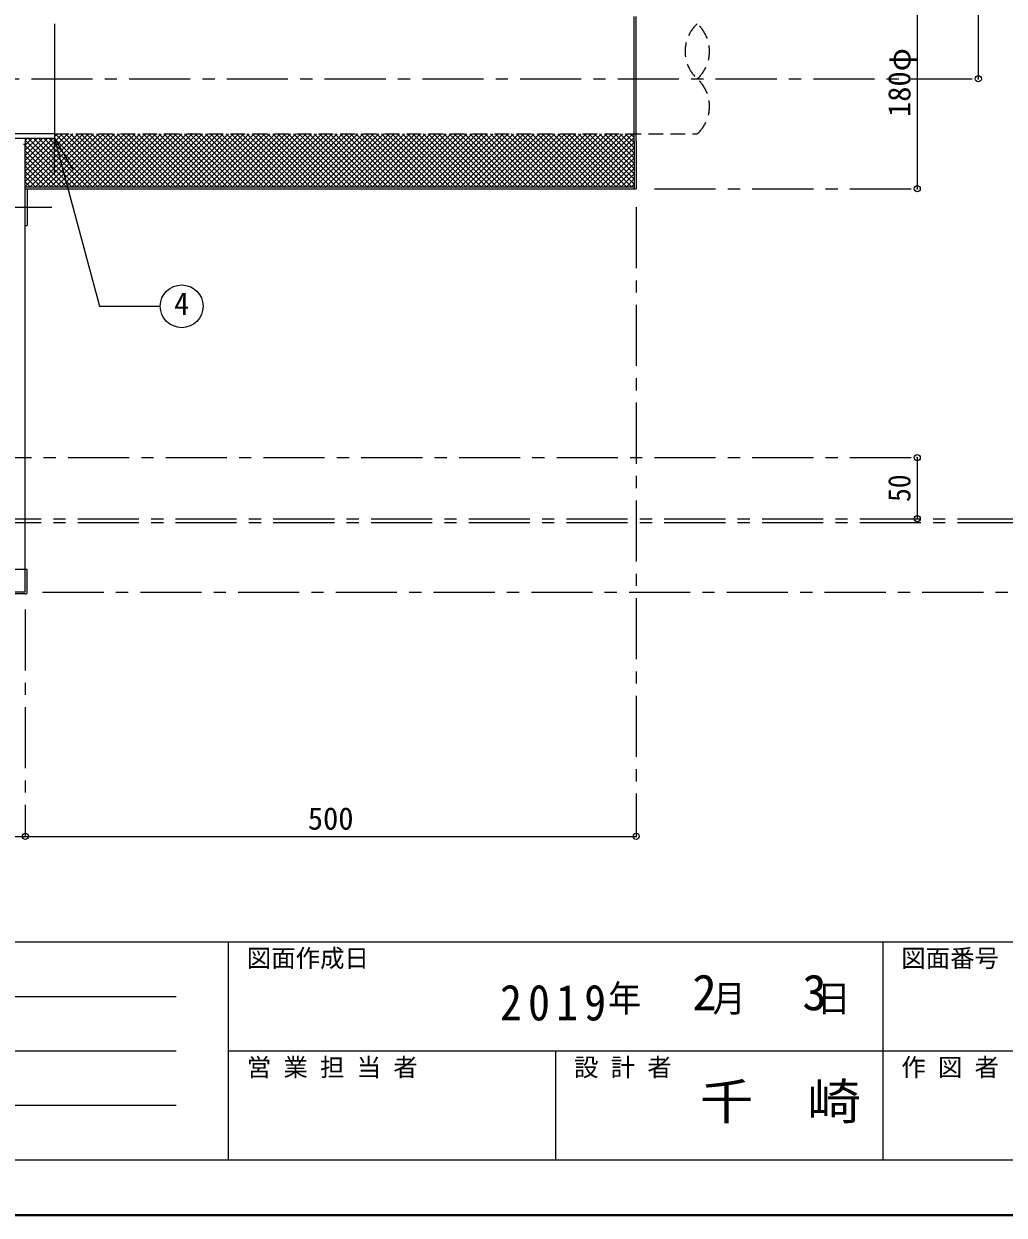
# Model space of a CAD drawing. Units: millimetres at full size, sheet at 1:10; details may follow other scales. Extents: x -2114 to 1936, y -1399 to 1411.
# Drawn here: x -312 to 490, y -1399 to -424 of the extents above; entities that cross this region are included whole.
import ezdxf
from ezdxf.enums import TextEntityAlignment as Align

# ---------------------------------------------------------------- set-up
doc = ezdxf.new("R2010")
doc.units = ezdxf.units.MM
doc.header["$LTSCALE"] = 10
doc.header["$PDMODE"] = 32
doc.header["$PDSIZE"] = 5
doc.linetypes.add('CHAIN1', pattern=[8, 5, -1, 1, -1])
doc.linetypes.add('DASHED1', pattern=[1.8, 1.2, -0.6])
doc.layers.add('0-0_ﾚｲﾔ1', color=4, linetype='Continuous', lineweight=9)
doc.styles.add('ＭＳ ゴシック', font='')
doc.styles.get('ＭＳ ゴシック').set_extended_font_data('MS Gothic')

msp = doc.modelspace()

# ---------------------------------------------------------------- linework, layer by layer
at = {"layer": '0-0_ﾚｲﾔ1'}
for p, q in [((469.08, -78.64), (469.08, -468.64)), ((419.08, -378.64), (419.08, -558.64)), ((-310.92, -544.11), (-280.45, -513.64)), ((-310.92, -548.36), (-276.2, -513.64)), ((-310.92, -552.6), (-271.96, -513.64)), ((-310.92, -556.84), (-267.72, -513.64)), ((-306.87, -557.04), (-263.47, -513.64)), ((-302.63, -557.04), (-259.23, -513.64)), ((-298.39, -557.04), (-254.99, -513.64)), ((-294.15, -557.04), (-250.75, -513.64)), ((-289.9, -557.04), (-246.5, -513.64)), ((-286.92, -515.87), (-284.69, -513.64)), ((-286.56, -513.64), (-243.16, -557.04)), ((-285.66, -557.04), (-242.26, -513.64)), ((-282.32, -513.64), (-238.92, -557.04)), ((-281.42, -557.04), (-238.02, -513.64)), ((-278.08, -513.64), (-234.68, -557.04)), ((-277.18, -557.04), (-233.78, -513.64)), ((-273.83, -513.64), (-230.43, -557.04)), ((-272.93, -557.04), (-229.53, -513.64)), ((-269.59, -513.64), (-226.19, -557.04)), ((-268.69, -557.04), (-225.29, -513.64)), ((-265.35, -513.64), (-221.95, -557.04)), ((-264.45, -557.04), (-221.05, -513.64)), ((-261.1, -513.64), (-217.7, -557.04)), ((-260.21, -557.04), (-216.81, -513.64)), ((-256.86, -513.64), (-213.46, -557.04)), ((-255.96, -557.04), (-212.56, -513.64)), ((-252.62, -513.64), (-209.22, -557.04)), ((-251.72, -557.04), (-208.32, -513.64)), ((-248.38, -513.64), (-204.98, -557.04)), ((-247.48, -557.04), (-204.08, -513.64)), ((-244.13, -513.64), (-200.73, -557.04)), ((-243.24, -557.04), (-199.84, -513.64)), ((-239.89, -513.64), (-196.49, -557.04)), ((-238.99, -557.04), (-195.59, -513.64)), ((-235.65, -513.64), (-192.25, -557.04)), ((-234.75, -557.04), (-191.35, -513.64)), ((-231.41, -513.64), (-188.01, -557.04)), ((-230.51, -557.04), (-187.11, -513.64)), ((-227.16, -513.64), (-183.76, -557.04)), ((-226.26, -557.04), (-182.86, -513.64)), ((-222.92, -513.64), (-179.52, -557.04)), ((-222.02, -557.04), (-178.62, -513.64)), ((-218.68, -513.64), (-175.28, -557.04)), ((-217.78, -557.04), (-174.38, -513.64)), ((-214.44, -513.64), (-171.04, -557.04)), ((-213.54, -557.04), (-170.14, -513.64)), ((-210.19, -513.64), (-166.79, -557.04)), ((-209.29, -557.04), (-165.89, -513.64)), ((-205.95, -513.64), (-162.55, -557.04)), ((-205.05, -557.04), (-161.65, -513.64)), ((-201.71, -513.64), (-158.31, -557.04)), ((-200.81, -557.04), (-157.41, -513.64)), ((-197.47, -513.64), (-154.07, -557.04)), ((-196.57, -557.04), (-153.17, -513.64)), ((-193.22, -513.64), (-149.82, -557.04)), ((-192.32, -557.04), (-148.92, -513.64)), ((-188.98, -513.64), (-145.58, -557.04)), ((-188.08, -557.04), (-144.68, -513.64)), ((-184.74, -513.64), (-141.34, -557.04)), ((-183.84, -557.04), (-140.44, -513.64)), ((-180.49, -513.64), (-137.09, -557.04)), ((-179.6, -557.04), (-136.2, -513.64)), ((-176.25, -513.64), (-132.85, -557.04)), ((-175.35, -557.04), (-131.95, -513.64)), ((-172.01, -513.64), (-128.61, -557.04)), ((-171.11, -557.04), (-127.71, -513.64)), ((-167.77, -513.64), (-124.37, -557.04)), ((-166.87, -557.04), (-123.47, -513.64)), ((-163.52, -513.64), (-120.12, -557.04)), ((-162.63, -557.04), (-119.23, -513.64)), ((-159.28, -513.64), (-115.88, -557.04)), ((-158.38, -557.04), (-114.98, -513.64)), ((-155.04, -513.64), (-111.64, -557.04)), ((-154.14, -557.04), (-110.74, -513.64)), ((-150.8, -513.64), (-107.4, -557.04)), ((-149.9, -557.04), (-106.5, -513.64)), ((-146.55, -513.64), (-103.15, -557.04)), ((-145.65, -557.04), (-102.25, -513.64)), ((-142.31, -513.64), (-98.91, -557.04)), ((-141.41, -557.04), (-98.01, -513.64)), ((-138.07, -513.64), (-94.67, -557.04)), ((-137.17, -557.04), (-93.77, -513.64)), ((-133.83, -513.64), (-90.43, -557.04)), ((-132.93, -557.04), (-89.53, -513.64)), ((-129.58, -513.64), (-86.18, -557.04)), ((-128.68, -557.04), (-85.28, -513.64)), ((-125.34, -513.64), (-81.94, -557.04)), ((-124.44, -557.04), (-81.04, -513.64)), ((-121.1, -513.64), (-77.7, -557.04)), ((-120.2, -557.04), (-76.8, -513.64)), ((-116.86, -513.64), (-73.46, -557.04)), ((-115.96, -557.04), (-72.56, -513.64)), ((-112.61, -513.64), (-69.21, -557.04)), ((-111.71, -557.04), (-68.31, -513.64)), ((-108.37, -513.64), (-64.97, -557.04)), ((-107.47, -557.04), (-64.07, -513.64)), ((-104.13, -513.64), (-60.73, -557.04)), ((-103.23, -557.04), (-59.83, -513.64)), ((-99.88, -513.64), (-56.48, -557.04)), ((-98.99, -557.04), (-55.59, -513.64)), ((-95.64, -513.64), (-52.24, -557.04)), ((-94.74, -557.04), (-51.34, -513.64)), ((-91.4, -513.64), (-48, -557.04)), ((-90.5, -557.04), (-47.1, -513.64)), ((-87.16, -513.64), (-43.76, -557.04)), ((-86.26, -557.04), (-42.86, -513.64)), ((-82.91, -513.64), (-39.51, -557.04)), ((-82.01, -557.04), (-38.61, -513.64)), ((-78.67, -513.64), (-35.27, -557.04)), ((-77.77, -557.04), (-34.37, -513.64)), ((-74.43, -513.64), (-31.03, -557.04)), ((-73.53, -557.04), (-30.13, -513.64)), ((-70.19, -513.64), (-26.79, -557.04)), ((-69.29, -557.04), (-25.89, -513.64)), ((-65.94, -513.64), (-22.54, -557.04)), ((-65.04, -557.04), (-21.64, -513.64)), ((-61.7, -513.64), (-18.3, -557.04)), ((-60.8, -557.04), (-17.4, -513.64)), ((-57.46, -513.64), (-14.06, -557.04)), ((-56.56, -557.04), (-13.16, -513.64)), ((-53.22, -513.64), (-9.82, -557.04)), ((-52.32, -557.04), (-8.92, -513.64)), ((-48.97, -513.64), (-5.57, -557.04)), ((-48.07, -557.04), (-4.67, -513.64)), ((-44.73, -513.64), (-1.33, -557.04)), ((-43.83, -557.04), (-0.43, -513.64)), ((-40.49, -513.64), (2.91, -557.04)), ((-39.59, -557.04), (3.81, -513.64)), ((-36.25, -513.64), (7.15, -557.04)), ((-35.35, -557.04), (8.05, -513.64)), ((-32, -513.64), (11.4, -557.04)), ((-31.1, -557.04), (12.3, -513.64)), ((-27.76, -513.64), (15.64, -557.04)), ((-26.86, -557.04), (16.54, -513.64)), ((-23.52, -513.64), (19.88, -557.04)), ((-22.62, -557.04), (20.78, -513.64)), ((-19.27, -513.64), (24.13, -557.04)), ((-18.38, -557.04), (25.02, -513.64)), ((-15.03, -513.64), (28.37, -557.04)), ((-14.13, -557.04), (29.27, -513.64)), ((-10.79, -513.64), (32.61, -557.04)), ((-9.89, -557.04), (33.51, -513.64)), ((-6.55, -513.64), (36.85, -557.04)), ((-5.65, -557.04), (37.75, -513.64)), ((-2.3, -513.64), (41.1, -557.04)), ((-1.4, -557.04), (42, -513.64)), ((1.94, -513.64), (45.34, -557.04)), ((2.84, -557.04), (46.24, -513.64)), ((6.18, -513.64), (49.58, -557.04)), ((7.08, -557.04), (50.48, -513.64)), ((10.42, -513.64), (53.82, -557.04)), ((11.32, -557.04), (54.72, -513.64)), ((14.67, -513.64), (58.07, -557.04)), ((15.57, -557.04), (58.97, -513.64)), ((18.91, -513.64), (62.31, -557.04)), ((19.81, -557.04), (63.21, -513.64)), ((23.15, -513.64), (66.55, -557.04)), ((24.05, -557.04), (67.45, -513.64)), ((27.39, -513.64), (70.79, -557.04)), ((28.29, -557.04), (71.69, -513.64)), ((31.64, -513.64), (75.04, -557.04)), ((32.54, -557.04), (75.94, -513.64)), ((35.88, -513.64), (79.28, -557.04)), ((36.78, -557.04), (80.18, -513.64)), ((40.12, -513.64), (83.52, -557.04)), ((41.02, -557.04), (84.42, -513.64)), ((44.37, -513.64), (87.77, -557.04)), ((45.26, -557.04), (88.66, -513.64)), ((48.61, -513.64), (92.01, -557.04)), ((49.51, -557.04), (92.91, -513.64)), ((52.85, -513.64), (96.25, -557.04)), ((53.75, -557.04), (97.15, -513.64)), ((57.09, -513.64), (100.49, -557.04)), ((57.99, -557.04), (101.39, -513.64)), ((61.34, -513.64), (104.74, -557.04)), ((62.23, -557.04), (105.63, -513.64)), ((65.58, -513.64), (108.98, -557.04)), ((66.48, -557.04), (109.88, -513.64)), ((69.82, -513.64), (113.22, -557.04)), ((70.72, -557.04), (114.12, -513.64)), ((74.06, -513.64), (117.46, -557.04)), ((74.96, -557.04), (118.36, -513.64)), ((78.31, -513.64), (121.71, -557.04)), ((79.21, -557.04), (122.61, -513.64)), ((82.55, -513.64), (125.95, -557.04)), ((83.45, -557.04), (126.85, -513.64)), ((86.79, -513.64), (130.19, -557.04)), ((87.69, -557.04), (131.09, -513.64)), ((91.03, -513.64), (134.43, -557.04)), ((91.93, -557.04), (135.33, -513.64)), ((95.28, -513.64), (138.68, -557.04)), ((96.18, -557.04), (139.58, -513.64)), ((99.52, -513.64), (142.92, -557.04)), ((100.42, -557.04), (143.82, -513.64)), ((103.76, -513.64), (147.16, -557.04)), ((104.66, -557.04), (148.06, -513.64)), ((108, -513.64), (151.4, -557.04)), ((108.9, -557.04), (152.3, -513.64)), ((112.25, -513.64), (155.65, -557.04)), ((113.15, -557.04), (156.55, -513.64)), ((116.49, -513.64), (159.89, -557.04)), ((117.39, -557.04), (160.79, -513.64)), ((120.73, -513.64), (164.13, -557.04)), ((121.63, -557.04), (165.03, -513.64)), ((124.98, -513.64), (168.38, -557.04)), ((125.87, -557.04), (169.27, -513.64)), ((129.22, -513.64), (172.62, -557.04)), ((130.12, -557.04), (173.52, -513.64)), ((133.46, -513.64), (176.86, -557.04)), ((134.36, -557.04), (177.76, -513.64)), ((137.7, -513.64), (181.1, -557.04)), ((138.6, -557.04), (182, -513.64)), ((141.95, -513.64), (185.35, -557.04)), ((142.85, -557.04), (186.25, -513.64)), ((146.19, -513.64), (187.48, -554.93)), ((147.09, -557.04), (187.48, -516.65)), ((150.43, -513.64), (187.48, -550.68)), ((154.67, -513.64), (187.48, -546.44)), ((158.92, -513.64), (187.48, -542.2)), ((163.16, -513.64), (187.48, -537.96)), ((167.4, -513.64), (187.48, -533.71)), ((171.64, -513.64), (187.48, -529.47)), ((175.89, -513.64), (187.48, -525.23)), ((180.13, -513.64), (187.48, -520.98)), ((184.37, -513.64), (187.48, -516.74)), ((-310.92, -518.66), (-309.4, -517.14)), ((-310.92, -522.9), (-305.16, -517.14)), ((-310.92, -527.14), (-300.92, -517.14)), ((-310.92, -531.38), (-296.67, -517.14)), ((-310.92, -535.63), (-292.43, -517.14)), ((-310.92, -539.87), (-288.19, -517.14)), ((-310.92, -518.97), (-272.86, -557.04)), ((-310.92, -523.22), (-277.1, -557.04)), ((-308.52, -517.14), (-268.62, -557.04)), ((-304.27, -517.14), (-264.37, -557.04)), ((-300.03, -517.14), (-260.13, -557.04)), ((-295.79, -517.14), (-255.89, -557.04)), ((-291.55, -517.14), (-251.65, -557.04)), ((-287.3, -517.14), (-247.4, -557.04)), ((151.33, -557.04), (187.48, -520.89)), ((155.57, -557.04), (187.48, -525.13)), ((-310.92, -527.46), (-281.34, -557.04)), ((-310.92, -531.7), (-285.59, -557.04)), ((-310.92, -535.94), (-289.83, -557.04)), ((159.82, -557.04), (187.48, -529.37)), ((164.06, -557.04), (187.48, -533.62)), ((-310.92, -540.19), (-294.07, -557.04)), ((-310.92, -544.43), (-298.32, -557.04)), ((168.3, -557.04), (187.48, -537.86)), ((172.54, -557.04), (187.48, -542.1)), ((-310.92, -548.67), (-302.56, -557.04)), ((-310.92, -552.92), (-306.8, -557.04)), ((176.79, -557.04), (187.48, -546.34)), ((181.03, -557.04), (187.48, -550.59)), ((185.27, -557.04), (187.48, -554.83)), ((419.08, -778.64), (419.08, -828.64)), ((-1120.92, -1088.64), (-310.92, -1088.64)), ((-310.92, -1088.64), (189.08, -1088.64))]:
    msp.add_line(p, q, dxfattribs=at)
at = {"layer": '0-0_ﾚｲﾔ1', "color": 7, "lineweight": 18}
for p, q in [((187.48, -519.64), (187.48, -417.64)), ((189.08, -519.64), (189.08, -417.64)), ((-286.92, -423.64), (-286.92, -513.64)), ((-287.29, -516.55), (-250.24, -654.81)), ((-287.29, -516.55), (-287.29, -546.55)), ((-287.29, -516.55), (-272.29, -542.53)), ((-310.92, -517.14), (-310.92, -522.14)), ((-250.24, -654.81), (-200.42, -654.81))]:
    msp.add_line(p, q, dxfattribs=at)
at = {"layer": '0-0_ﾚｲﾔ1', "linetype": 'CHAIN1'}
for p, q in [((-545.92, -468.64), (469.08, -468.64)), ((204.08, -558.64), (419.08, -558.64)), ((-332.52, -573.64), (-289.32, -573.64)), ((189.08, -573.64), (189.08, -1088.64)), ((-515.92, -778.64), (419.08, -778.64)), ((-347.92, -828.64), (519.08, -828.64)), ((-347.92, -831.64), (569.08, -831.64)), ((-296.72, -888.64), (619.08, -888.64)), ((-310.92, -902.84), (-310.92, -1088.64))]:
    msp.add_line(p, q, dxfattribs=at)
at = {"layer": '0-0_ﾚｲﾔ1', "color": 5, "lineweight": 25}
for p, q in [((-286.92, -513.64), (-375.92, -513.64)), ((-286.92, -513.64), (-286.92, -517.14)), ((-370.92, -517.14), (-286.92, -517.14)), ((-312.52, -522.14), (-310.92, -522.14)), ((-310.92, -887.84), (-310.92, -522.14)), ((187.48, -519.64), (187.48, -558.64)), ((189.08, -519.64), (189.08, -558.64)), ((-310.92, -557.04), (187.48, -557.04)), ((-310.92, -558.64), (189.08, -558.64)), ((-309.32, -558.64), (-309.32, -588.64)), ((-310.92, -588.64), (-309.32, -588.64)), ((-309.32, -870.24), (-310.92, -870.24)), ((-309.32, -888.64), (-309.32, -870.24)), ((-310.92, -890.24), (-1120.92, -890.24)), ((-311.72, -888.64), (-1120.12, -888.64))]:
    msp.add_line(p, q, dxfattribs=at)
at = {"layer": '0-0_ﾚｲﾔ1', "linetype": 'DASHED1'}
for p, q in [((-286.92, -513.64), (239.08, -513.64)), ((-310.92, -870.24), (-1020.92, -870.24))]:
    msp.add_line(p, q, dxfattribs=at)
at = {"layer": '0-0_ﾚｲﾔ1', "color": 6, "lineweight": 25}
for p, q in [((-2068.92, -1175.06), (1891.08, -1175.06)), ((-144.64, -1353.64), (-144.64, -1175.06)), ((391.08, -1175.06), (391.08, -1353.64)), ((-1116.06, -1219.71), (-187.49, -1219.71)), ((-187.49, -1264.35), (-1116.06, -1264.35)), ((1891.08, -1264.35), (-144.64, -1264.35)), ((123.22, -1353.64), (123.22, -1264.35)), ((-187.49, -1308.99), (-1116.06, -1308.99)), ((1891.08, -1353.64), (-2068.92, -1353.64))]:
    msp.add_line(p, q, dxfattribs=at)
at = {"layer": '0-0_ﾚｲﾔ1', "color": 1, "lineweight": 40}
msp.add_line((1936.08, -1398.64), (-2113.92, -1398.64), dxfattribs=at)
at = {"layer": '0-0_ﾚｲﾔ1', "color": 7, "lineweight": 18}
msp.add_circle((-182.92, -654.81), 17.5, dxfattribs=at)
at = {"layer": '0-0_ﾚｲﾔ1', "linetype": 'DASHED1'}
for centre, start, end in [((259.39, -446.14), 132.07502, 227.92498), ((218.77, -446.14), 312.07502, 47.92498), ((218.77, -491.14), 312.07502, 47.92498)]:
    msp.add_arc(centre, 30.31, start, end, dxfattribs=at)
at = {"layer": '0-0_ﾚｲﾔ1', "color": 5, "lineweight": 25}
for centre, radius in [((-312.52, -887.04), 1.6), ((-311.72, -887.84), 0.8), ((-310.92, -888.64), 1.6)]:
    msp.add_arc(centre, radius, 270, 0, dxfattribs=at)
at = {"layer": '0-0_ﾚｲﾔ1', "color": 1}
for p in [(469.08, -468.64), (419.08, -558.64), (419.08, -778.64), (419.08, -828.64), (-310.92, -1088.64), (189.08, -1088.64)]:
    msp.add_point(p, dxfattribs=at)

# ---------------------------------------------------------------- texts
at = {"layer": '0-0_ﾚｲﾔ1', "color": 7, "style": 'ＭＳ ゴシック'}
msp.add_text('180φ', height=18.33, rotation=90, dxfattribs=at).set_placement((419.08, -499.89), align=Align.BOTTOM_LEFT)
for s, height, p in [('4', 18.33, (-189.17, -667.31)), ('500', 18.33, (-79.67, -1088.64)), ('図面作成日', 14.66, (-129.64, -1200.06)), ('図面番号', 14.66, (406.08, -1200.06)), ('2', 29.33, (235.08, -1239.71)), ('3', 29.33, (325.08, -1239.71)), ('営 業 担 当 者', 14.66, (-129.64, -1289.35)), ('設 計 者', 14.66, (138.22, -1289.35)), ('作 図 者', 14.66, (406.08, -1289.35))]:
    msp.add_text(s, height=height, dxfattribs=at).set_placement(p, align=Align.BOTTOM_LEFT)
at = {"layer": '0-0_ﾚｲﾔ1', "color": 7, "style": 'ＭＳ ゴシック', "width": 0.9}
msp.add_text('50', height=18.33, rotation=90, dxfattribs=at).set_placement((419.08, -814.89), align=Align.BOTTOM_LEFT)
at = {"layer": '0-0_ﾚｲﾔ1', "color": 7, "style": 'ＭＳ ゴシック', "width": 1.1}
msp.add_text('千\u3000崎', height=29.33, dxfattribs=at).set_placement((241.08, -1328.99), align=Align.BOTTOM_LEFT)
at = {"layer": '0-0_ﾚｲﾔ1', "color": 7, "attachment_point": 7, "style": 'ＭＳ ゴシック'}
for s, insert, char_height in [('\\T1.27;\\W0.9;年\\~\\~\\~月\\~\\~\\~日', (166.08, -1234.71), 21.99), ('\\T1.28;\\W0.9;2019', (77.58, -1239.71), 29.33)]:
    msp.add_mtext(s, dxfattribs=dict(at, insert=insert, char_height=char_height))

doc.saveas('drawing.dxf')
